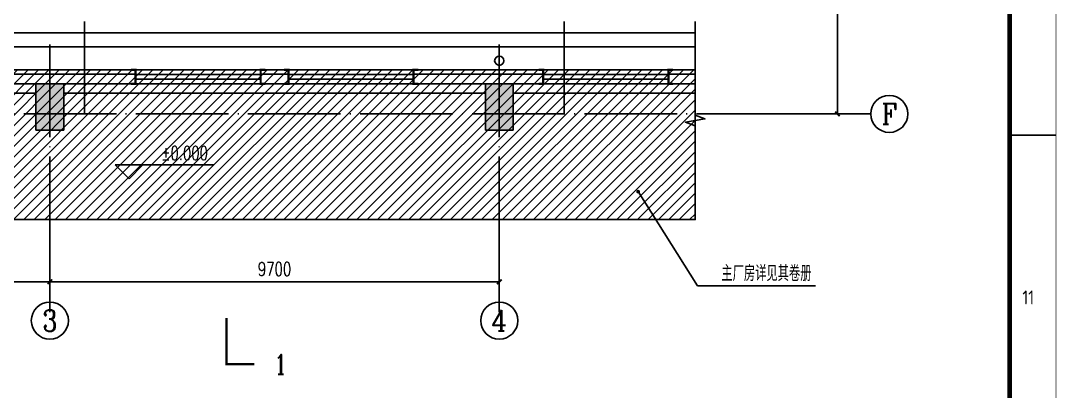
# Model space of a CAD drawing. Extents: x -93062 to 326984, y -142534 to 91021.
# Drawn here: x -22063 to 288, y 15379 to 23387 of the extents above; entities that cross this region are included whole.
import ezdxf
from ezdxf.enums import TextEntityAlignment as Align

# ---------------------------------------------------------------- set-up
doc = ezdxf.new("R2010")
doc.units = 0
doc.header["$LTSCALE"] = 1000
doc.header["$MEASUREMENT"] = 0
doc.linetypes.add('DOTE', pattern=[2.42, 2, -0.2, 0.02, -0.2])
doc.layers.get('0').update_dxf_attribs({"color": 8})
doc.layers.get('Defpoints').update_dxf_attribs({"color": 8})
for name, color, linetype in [('AXIS', 8, 'Continuous'), ('AXIS_TEXT', 8, 'Continuous'), ('COLUMN', 8, 'Continuous'), ('DIM_ELEV', 8, 'Continuous'), ('DIM_LEAD', 8, 'Continuous'), ('DIM_SYMB', 8, 'Continuous'), ('DOTE', 8, 'DOTE'), ('GROUND', 8, 'Continuous'), ('PROFILED STEEL SHEET', 8, 'Continuous'), ('PUB_DIM', 8, 'Continuous'), ('PUB_HATCH', 8, 'Continuous'), ('PUB_TEXT', 8, 'Continuous'), ('WALL-PARAPET', 8, 'Continuous'), ('WINDOW', 8, 'Continuous')]:
    doc.layers.add(name, color=color, linetype=linetype)
doc.styles.add('_TCH_AXIS', font='COMPLEX', dxfattribs={"bigfont": 'GBCBIG'})
doc.styles.add('_TCH_DIM', font='SIMPLEX', dxfattribs={"bigfont": 'GBCBIG'})
doc.styles.add('_TCH_DIM_T3', font='SIMPLEX', dxfattribs={"width": 0.705882, "bigfont": 'GBCBIG'})
doc.styles.add('_TCH_LABEL', font='COMPLEX', dxfattribs={"bigfont": 'GBCBIG'})
doc.styles.add('COMPLEX', font='COMPLEX')
doc.styles.get("Standard").update_dxf_attribs({"font": 'gbenor.shx', "bigfont": 'gbcbig.shx'})
doc.styles.add('TK', font='GEDITXT.SHX', dxfattribs={"width": 0.85, "height": 3.5, "bigfont": 'DXT.SHX'})
doc.dimstyles.new('_TCH_ARCH&&100', dxfattribs={"dimtxt": 297.5, "dimasz": 100, "dimexe": 250, "dimexo": 300, "dimgap": 126.25, "dimtad": 1, "dimdec": 0, "dimzin": 0, "dimdsep": 46, "dimtxsty": '_TCH_DIM_T3', "dimblk": 'ARCHTICK', "dimcen": 0.09, "dimazin": 2, "dimtfac": 1, "dimtdec": 0, "dimtix": 1, "dimtmove": 2, "dimatfit": 3, "dimfxl": 1, "dimtolj": 1, "dimtzin": 0, "dimarcsym": 0})

# ---------------------------------------------------------------- blocks, each defined once
blk = doc.blocks.new('GEDI_WK_A1_V')
at = {"color": 3}
blk.add_line((584, 140.17), (594, 140.17), dxfattribs=at)
for points, const_width in [([(0, 841), (0, 0), (594, 0), (594, 841)], 0.1), ([(10, 816), (10, 10), (584, 10), (584, 816)], 1)]:
    blk.add_lwpolyline(points, close=True, dxfattribs=dict(at, const_width=const_width))
blk.add_text('11', height=3, dxfattribs=at).set_placement((588, 105.12), align=Align.MIDDLE)
blk = doc.blocks.new('A$C711966D6')
blk.add_blockref('GEDI_WK_A1_V', (0, 0))
at = {"style": 'TK', "width": 0.85}
for tag, height, p in [('PROJECTNAME', 4.75, (529, 44)), ('PHASE', 4, (571, 44)), ('DRAWINGNAME', 4.75, (539, 31))]:
    blk.add_attdef(tag, text='', height=height, dxfattribs=at).set_placement(p, align=Align.MIDDLE_CENTER)
for tag, p, height in [('APPROVE', (416, 32.75), 3.5), ('DESIGN', (461, 32.75), 3.5), ('REVIEW1', (416, 25.75), 3.5), ('DRAW', (461, 25.75), 3.5), ('DRAWINGNUMBER', (511, 18.5), 4), ('REVIEW2', (416, 18.75), 3.5), ('PROPORTION', (461, 18.75), 3.5), ('CHECK', (416, 11.75), 3.5), ('DATE', (461, 11.75), 3.5), ('VERSION', (577, 11.75), 3.5)]:
    blk.add_attdef(tag, p, '', height=height, dxfattribs=at)
blk = doc.blocks.new('是飞洒发时')
at = {"xscale": 100, "yscale": 100, "zscale": 100}
blk.add_blockref('A$C711966D6', (0, 0), dxfattribs=at)
blk = doc.blocks.new('_AXISO')
blk.add_circle((0, 0), 0.5)
at = {"layer": 'AXIS_TEXT', "style": 'COMPLEX', "width": 1.041667}
blk.add_attdef('A', text='', height=0.56, dxfattribs=at).set_placement((-0.25, -0.28), (0.25, -0.28), align=Align.FIT)
blk = doc.blocks.new('_ArchTick')
at = {"color": 0, "linetype": 'ByBlock', "const_width": 0.4}
blk.add_lwpolyline([(-0.5, -0.5), (0.5, 0.5)], dxfattribs=at)
blk = doc.blocks.new('*D1591')
at = {"layer": 'Defpoints', "color": 0, "transparency": 16777216}
for p in [(8500, -2876), (19500, -2876), (19500, -3627)]:
    blk.add_point(p, dxfattribs=at)
at = {"layer": 'PUB_DIM', "color": 0, "lineweight": -2, "transparency": 16777216}
for p, q in [((8500, -3176), (8500, -3877)), ((19500, -3176), (19500, -3877)), ((8500, -3627), (19500, -3627))]:
    blk.add_line(p, q, dxfattribs=at)
at = {"layer": 'PUB_DIM', "color": 0, "lineweight": -2, "transparency": 16777216, "xscale": 100, "yscale": 100, "zscale": 100, "rotation": 180}
blk.add_blockref('_ArchTick', (8500, -3627), dxfattribs=at)
at = {"layer": 'PUB_DIM', "color": 0, "lineweight": -2, "transparency": 16777216, "xscale": 100, "yscale": 100, "zscale": 100}
blk.add_blockref('_ArchTick', (19500, -3627), dxfattribs=at)
at = {"layer": 'PUB_DIM', "color": 0, "transparency": 16777216, "insert": (14000, -3352), "char_height": 297.5, "attachment_point": 5, "style": '_TCH_DIM_T3'}
blk.add_mtext('\\A1;11000', dxfattribs=at)
blk = doc.blocks.new('*D1592')
at = {"layer": 'Defpoints', "color": 0, "transparency": 16777216}
for p in [(19500, -2876), (29200, -2876), (29200, -3627)]:
    blk.add_point(p, dxfattribs=at)
at = {"layer": 'PUB_DIM', "color": 0, "lineweight": -2, "transparency": 16777216}
for p, q in [((19500, -3176), (19500, -3877)), ((29200, -3176), (29200, -3877)), ((19500, -3627), (29200, -3627))]:
    blk.add_line(p, q, dxfattribs=at)
at = {"layer": 'PUB_DIM', "color": 0, "lineweight": -2, "transparency": 16777216, "xscale": 100, "yscale": 100, "zscale": 100, "rotation": 180}
blk.add_blockref('_ArchTick', (19500, -3627), dxfattribs=at)
at = {"layer": 'PUB_DIM', "color": 0, "lineweight": -2, "transparency": 16777216, "xscale": 100, "yscale": 100, "zscale": 100}
blk.add_blockref('_ArchTick', (29200, -3627), dxfattribs=at)
at = {"layer": 'PUB_DIM', "color": 0, "transparency": 16777216, "insert": (24350, -3352), "char_height": 297.5, "attachment_point": 5, "style": '_TCH_DIM_T3'}
blk.add_mtext('\\A1;9700', dxfattribs=at)
blk = doc.blocks.new('*D1576')
at = {"layer": 'AXIS', "color": 0, "lineweight": -2, "transparency": 16777216}
for p, q in [((-6728, 26872), (-4187, 26872)), ((-4437, 21372), (-4437, 26872)), ((-6728, 21372), (-4187, 21372))]:
    blk.add_line(p, q, dxfattribs=at)
at = {"layer": 'Defpoints', "color": 0, "transparency": 16777216}
for p in [(-7028, 26872), (-4437, 26872), (-7028, 21372)]:
    blk.add_point(p, dxfattribs=at)
at = {"layer": 'AXIS', "color": 0, "lineweight": -2, "transparency": 16777216, "xscale": 100, "yscale": 100, "zscale": 100}
for p, rotation in [((-4437, 26872), 90), ((-4437, 21372), 270)]:
    blk.add_blockref('_ArchTick', p, dxfattribs=dict(at, rotation=rotation))
at = {"layer": 'AXIS', "color": 0, "transparency": 16777216, "insert": (-4712, 24122), "char_height": 297.5, "attachment_point": 5, "rotation": 90, "style": '_TCH_DIM_T3'}
blk.add_mtext('\\A1;5500', dxfattribs=at)
blk = doc.blocks.new('A$C5C1E2F63')
at = {"layer": 'AXIS'}
for p, q in [((34843, 0), (37217.5, 0)), ((19500, -2876.1), (19500, -4065.4)), ((29200, -2876.1), (29200, -4065.4))]:
    blk.add_line(p, q, dxfattribs=at)
ref = blk.add_blockref('_AXISO', (37617.5, 0), dxfattribs=dict(at, xscale=800, yscale=800, zscale=800))
ref.add_attrib('A', 'F', dxfattribs={"layer": 'AXIS_TEXT', "height": 445.4, "style": '_TCH_AXIS'}).set_placement((37447.8, -222.7), (37787.2, -222.7), align=Align.FIT)
ref = blk.add_blockref('_AXISO', (19500, -4465.4), dxfattribs=dict(at, xscale=800, yscale=800, zscale=800))
ref.add_attrib('A', '3', dxfattribs={"layer": 'AXIS_TEXT', "height": 465.9, "style": '_TCH_AXIS'}).set_placement((19344.7, -4698.4), (19655.3, -4698.4), align=Align.FIT)
ref = blk.add_blockref('_AXISO', (29200, -4465.4), dxfattribs=dict(at, xscale=800, yscale=800, zscale=800))
ref.add_attrib('A', '4', dxfattribs={"layer": 'AXIS_TEXT', "height": 445.4, "style": '_TCH_AXIS'}).set_placement((29030.3, -4688.1), (29369.7, -4688.1), align=Align.FIT)
at = {"layer": 'PUB_DIM'}
for p1, p2, picture, middle in [((8500, -2876.1), (19500, -2876.1), '*D1591', (14000, -3352.2)), ((19500, -2876.1), (29200, -2876.1), '*D1592', (24350, -3352.2))]:
    dim = blk.add_aligned_dim(p1=p1, p2=p2, distance=-751, dimstyle='_TCH_ARCH&&100', dxfattribs=at)
    dim.commit()
    dim.dimension.update_dxf_attribs({"geometry": picture, "text_midpoint": middle})
blk = doc.blocks.new('A$C38AB3EE6')
at = {"layer": 'PUB_HATCH'}
for points in [[(19200, -350), (19800, -350), (19800, 650), (19200, 650)], [(28900, -350), (29500, -350), (29500, 650), (28900, 650)]]:
    blk.add_hatch(color=256, dxfattribs=at).paths.add_polyline_path(points)
at = {"layer": 'COLUMN'}
for p, q in [((19800, 650), (19200, 650)), ((19200, 650), (19200, -350)), ((19800, -350), (19800, 650)), ((29500, 650), (28900, 650)), ((28900, 650), (28900, -350)), ((29500, -350), (29500, 650)), ((19200, -350), (19800, -350)), ((28900, -350), (29500, -350))]:
    blk.add_line(p, q, dxfattribs=at)
at = {"layer": 'DIM_ELEV'}
for p, q in [((21209, -1400), (20909, -1100)), ((20909, -1100), (23034, -1100)), ((21209, -1400), (21509, -1100))]:
    blk.add_line(p, q, dxfattribs=at)
at = {"layer": 'DOTE'}
for p, q in [((19500, 1500), (19500, -4282)), ((29200, 1500), (29200, -4282)), ((-2844, 0), (34331, 0))]:
    blk.add_line(p, q, dxfattribs=at)
at = {"layer": 'GROUND'}
for points in [[(-1550, 1750), (33428, 1750)], [(-1550, 1450), (33428, 1450)]]:
    blk.add_lwpolyline(points, dxfattribs=at)
at = {"layer": 'PROFILED STEEL SHEET'}
for points in [[(17000, 950), (21350, 950)], [(24050, 950), (24650, 950)], [(27350, 950), (30150, 950)], [(32850, 950), (33428, 950)], [(17000, 860), (21350, 860)], [(24050, 860), (24650, 860)], [(27350, 860), (30150, 860)], [(32850, 860), (33428, 860)]]:
    blk.add_lwpolyline(points, dxfattribs=at)
at = {"layer": 'PROFILED STEEL SHEET', "const_width": 50}
for points in [[(21250, 650), (21350, 650), (21350, 950), (21250, 950)], [(24150, 650), (24050, 650), (24050, 950), (24150, 950)], [(24550, 650), (24650, 650), (24650, 950), (24550, 950)], [(27450, 650), (27350, 650), (27350, 950), (27450, 950)], [(30050, 650), (30150, 650), (30150, 950), (30050, 950)], [(32950, 650), (32850, 650), (32850, 950), (32950, 950)]]:
    blk.add_lwpolyline(points, dxfattribs=at)
at = {"layer": 'WALL-PARAPET'}
for p, q in [((21350, 750), (21350, 950)), ((24050, 750), (24050, 950)), ((24650, 750), (24650, 950)), ((27350, 750), (27350, 950)), ((30150, 750), (30150, 950)), ((32850, 750), (32850, 950)), ((19200, 650), (8800, 650)), ((19200, 450), (8800, 450)), ((28900, 650), (19800, 650)), ((28900, 450), (19800, 450)), ((33428, 650), (29500, 650)), ((33428, 450), (29500, 450))]:
    blk.add_line(p, q, dxfattribs=at)
at = {"layer": 'WINDOW'}
for p, q in [((21350, 950), (24050, 950)), ((21350, 750), (21350, 950)), ((24050, 750), (24050, 950)), ((24650, 950), (27350, 950)), ((24650, 750), (24650, 950)), ((27350, 750), (27350, 950)), ((30150, 950), (32850, 950)), ((30150, 750), (30150, 950)), ((32850, 750), (32850, 950)), ((24050, 850), (21350, 850)), ((21350, 750), (24050, 750)), ((27350, 850), (24650, 850)), ((24650, 750), (27350, 750)), ((32850, 850), (30150, 850)), ((30150, 750), (32850, 750))]:
    blk.add_line(p, q, dxfattribs=at)
blk.add_blockref('A$C5C1E2F63', (0, 0))
at = {"layer": 'PUB_TEXT', "style": '_TCH_DIM', "width": 0.705882}
blk.add_text('%%P0.000', height=297.5, dxfattribs=at).set_placement((21904, -995))

msp = doc.modelspace()

# ---------------------------------------------------------------- hatches: boundary and pattern name
h = msp.add_hatch()
h.set_pattern_fill('ANSI31', color=256, scale=100)
h.set_pattern_definition([(45, (0, 0), (-112.2532, 112.2532), [])])
h.paths.add_polyline_path([(-41984.3, 19090.6), (-7506.4, 19090.6), (-7506.4, 22322.1), (-41984.3, 22322.1)])

# ---------------------------------------------------------------- linework, layer by layer
msp.add_lwpolyline([(-41984.3, 19090.6), (-7506.4, 19090.6), (-7506.4, 22322.1), (-41984.3, 22322.1)], close=True)
at = {"layer": 'DIM_LEAD'}
for p, q in [((-8738, 19693), (-7457, 17654.5)), ((-7457, 17654.5), (-4907, 17654.5))]:
    msp.add_line(p, q, dxfattribs=at)
at = {"layer": 'DIM_LEAD', "const_width": 40}
msp.add_lwpolyline([(-8748.6, 19709.9, 1), (-8727.4, 19676.1, 1)], format="xyb", close=True, dxfattribs=at)
at = {"layer": 'DIM_SYMB'}
for points in [[(-7506.4, 23368.5), (-7506.4, 21342), (-7296.4, 21265.6), (-7716.4, 21191.5), (-7506.4, 21117), (-7506.4, 19090.6)], [(-43659, 19090.6), (-25695.2, 19090.6), (-25618.8, 19300.6), (-25544.7, 18880.6), (-25470.2, 19090.6), (-7506.4, 19090.6)]]:
    msp.add_lwpolyline(points, dxfattribs=at)
at = {"layer": 'DIM_SYMB', "const_width": 50}
msp.add_lwpolyline([(-17621.3, 16965.5), (-17621.3, 15965.5), (-17021.3, 15965.5)], dxfattribs=at)
at = {"layer": 'DOTE'}
for points in [[(-20684.3, 21372.1), (-20684.3, 83205.2)], [(-10334.3, 21372.1), (-10334.3, 83205.2)]]:
    msp.add_lwpolyline(points, dxfattribs=at)
at = {"layer": 'GROUND'}
msp.add_circle((-11734.3, 22522.1), 100, dxfattribs=at)

# ---------------------------------------------------------------- block references
for name, p in [('是飞洒发时', (-59117.5, 6896)), ('A$C38AB3EE6', (-40934.3, 21372.1))]:
    msp.add_blockref(name, p)

# ---------------------------------------------------------------- texts
at = {"layer": 'PUB_TEXT', "style": '_TCH_DIM'}
msp.add_text('主厂房详见其卷册', height=337.59, dxfattribs=at).set_placement((-6940.7, 17759.5))
at = {"layer": 'PUB_TEXT', "style": '_TCH_LABEL', "width": 0.705882}
msp.add_text('1', height=425, dxfattribs=at).set_placement((-16585.6, 15753))

# ---------------------------------------------------------------- dimensions: what is measured, and where the dimension line sits
at = {"layer": 'AXIS'}
dim = msp.add_aligned_dim(p1=(-7027.7, 21372.1), p2=(-7027.7, 26872.1), distance=-2591.2, dimstyle='_TCH_ARCH&&100', dxfattribs=at)
dim.commit()
dim.dimension.update_dxf_attribs({"geometry": '*D1576', "text_midpoint": (-4711.5, 24122.1)})

doc.saveas('drawing.dxf')
